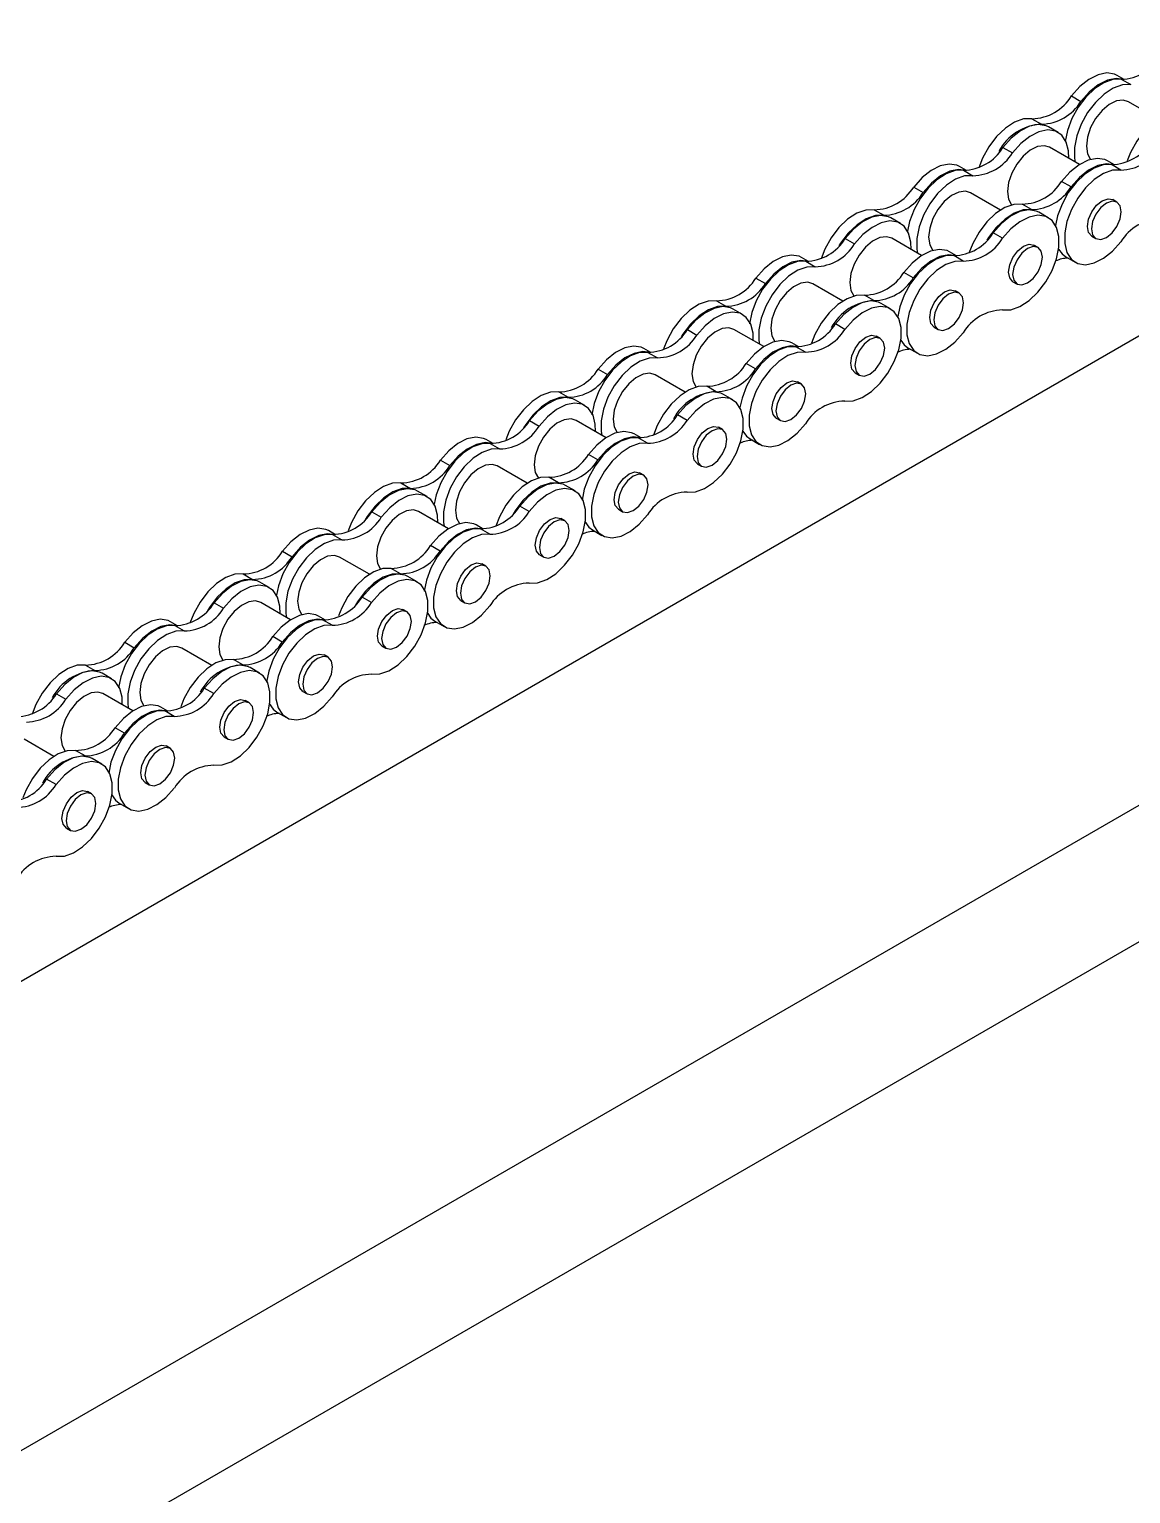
# Model space of a CAD drawing. Header units: metres. Extents: x 0 to 21025, y 0 to 14850.
# Drawn here: x 12271.6 to 12397, y 4752.1 to 4918.9 of the extents above; entities that cross this region are included whole.
import ezdxf

# ---------------------------------------------------------------- set-up
doc = ezdxf.new("R2010")
doc.units = ezdxf.units.M
doc.header["$LTSCALE"] = 25
doc.layers.add('SL4', color=4, linetype='Continuous')

msp = doc.modelspace()

# ---------------------------------------------------------------- linework, layer by layer
at = {"layer": 'SL4'}
for p, q in [((12149.854, 4740.748), (13086.753, 5281.608)), ((12196.152, 4714.021), (13133.051, 5254.881)), ((13139.786, 5243.215), (12202.887, 4702.355)), ((12396.253, 4913.164), (12395.453, 4913.626)), ((12395.921, 4913.192), (12396.996, 4912.572)), ((12390.248, 4911.283), (12391.323, 4910.662)), ((12400.137, 4908.659), (12396.73, 4910.625)), ((12385.758, 4908.69), (12386.833, 4908.07)), ((12388.73, 4907.139), (12387.655, 4907.759)), ((12382.451, 4905.416), (12383.525, 4904.795)), ((12391.157, 4903.474), (12387.75, 4905.441)), ((12378.292, 4902.796), (12377.493, 4903.257)), ((12377.96, 4902.824), (12379.035, 4902.203)), ((12395.137, 4903.44), (12394.337, 4903.901)), ((12395.88, 4902.847), (12394.805, 4903.468)), ((12372.288, 4900.914), (12373.363, 4900.294)), ((12390.207, 4900.938), (12389.133, 4901.558)), ((12382.177, 4898.29), (12378.77, 4900.257)), ((12395.43, 4899.205), (12394.964, 4899.473)), ((12367.798, 4898.322), (12368.873, 4897.702)), ((12385.717, 4898.346), (12384.643, 4898.966)), ((12387.614, 4897.414), (12386.54, 4898.035)), ((12370.77, 4896.77), (12369.695, 4897.391)), ((12364.49, 4895.047), (12365.565, 4894.427)), ((12373.197, 4893.106), (12369.79, 4895.073)), ((12382.41, 4895.071), (12381.335, 4895.692)), ((12386.45, 4894.02), (12385.984, 4894.289)), ((12392.566, 4895.319), (12393.032, 4895.05)), ((12360.332, 4892.427), (12359.532, 4892.889)), ((12377.177, 4893.072), (12376.377, 4893.533)), ((12377.919, 4892.479), (12376.845, 4893.1)), ((12389.6, 4892.965), (12390.675, 4892.344)), ((12360, 4892.455), (12361.075, 4891.835)), ((12372.247, 4890.569), (12371.172, 4891.19)), ((12354.327, 4890.546), (12355.402, 4889.925)), ((12364.216, 4887.922), (12360.809, 4889.889)), ((12383.586, 4890.135), (12384.052, 4889.866)), ((12349.837, 4887.954), (12350.912, 4887.333)), ((12367.757, 4887.977), (12366.682, 4888.598)), ((12369.654, 4887.046), (12368.579, 4887.666)), ((12377.47, 4888.836), (12377.004, 4889.105)), ((12352.809, 4886.402), (12351.734, 4887.022)), ((12346.53, 4884.679), (12347.604, 4884.059)), ((12355.236, 4882.738), (12351.829, 4884.704)), ((12364.449, 4884.703), (12363.374, 4885.323)), ((12374.606, 4884.951), (12375.071, 4884.682)), ((12342.371, 4882.059), (12341.572, 4882.521)), ((12359.216, 4882.703), (12358.416, 4883.165)), ((12359.959, 4882.111), (12358.884, 4882.731)), ((12368.489, 4883.652), (12368.024, 4883.921)), ((12371.64, 4882.597), (12372.715, 4881.976)), ((12342.039, 4882.087), (12343.114, 4881.467)), ((12354.286, 4880.201), (12353.212, 4880.822)), ((12336.367, 4880.177), (12337.442, 4879.557)), ((12346.256, 4877.553), (12342.849, 4879.52)), ((12365.625, 4879.766), (12366.091, 4879.498)), ((12331.877, 4877.585), (12332.952, 4876.965)), ((12349.796, 4877.609), (12348.722, 4878.229)), ((12359.509, 4878.468), (12359.043, 4878.737)), ((12334.849, 4876.033), (12333.774, 4876.654)), ((12351.693, 4876.678), (12350.619, 4877.298)), ((12328.569, 4874.311), (12329.644, 4873.69)), ((12337.276, 4872.369), (12333.869, 4874.336)), ((12346.489, 4874.334), (12345.414, 4874.955)), ((12356.645, 4874.582), (12357.111, 4874.313)), ((12341.256, 4872.335), (12340.456, 4872.796)), ((12350.529, 4873.284), (12350.063, 4873.552)), ((12324.411, 4871.691), (12323.611, 4872.152)), ((12324.079, 4871.719), (12325.154, 4871.098)), ((12341.998, 4871.742), (12340.924, 4872.363)), ((12353.679, 4872.228), (12354.754, 4871.608)), ((12318.406, 4869.809), (12319.481, 4869.189)), ((12328.295, 4867.185), (12324.888, 4869.152)), ((12336.326, 4869.833), (12335.251, 4870.453)), ((12347.665, 4869.398), (12348.131, 4869.129)), ((12331.836, 4867.241), (12330.761, 4867.861)), ((12341.549, 4868.099), (12341.083, 4868.368)), ((12313.916, 4867.217), (12314.991, 4866.596)), ((12316.888, 4865.665), (12315.813, 4866.286)), ((12333.733, 4866.309), (12332.658, 4866.93)), ((12328.528, 4863.966), (12327.453, 4864.586)), ((12338.685, 4864.214), (12339.15, 4863.945)), ((12310.609, 4863.942), (12311.683, 4863.322)), ((12319.315, 4862.001), (12315.908, 4863.968)), ((12332.568, 4862.915), (12332.103, 4863.184)), ((12306.45, 4861.322), (12305.651, 4861.784)), ((12306.118, 4861.35), (12307.193, 4860.73)), ((12323.295, 4861.966), (12322.495, 4862.428)), ((12324.038, 4861.374), (12322.963, 4861.994)), ((12335.719, 4861.86), (12336.794, 4861.239)), ((12300.446, 4859.441), (12301.521, 4858.82)), ((12318.365, 4859.464), (12317.291, 4860.085)), ((12310.335, 4856.817), (12306.928, 4858.783)), ((12313.875, 4856.872), (12312.801, 4857.493)), ((12323.588, 4857.731), (12323.122, 4858)), ((12329.704, 4859.03), (12330.17, 4858.761)), ((12295.956, 4856.849), (12297.031, 4856.228)), ((12298.928, 4855.297), (12297.853, 4855.917)), ((12315.772, 4855.941), (12314.698, 4856.561)), ((12310.568, 4853.598), (12309.493, 4854.218)), ((12292.648, 4853.574), (12293.723, 4852.954)), ((12301.355, 4851.632), (12297.948, 4853.599)), ((12314.608, 4852.547), (12314.142, 4852.816)), ((12320.724, 4853.845), (12321.19, 4853.577)), ((12288.49, 4850.954), (12287.69, 4851.415)), ((12288.158, 4850.982), (12289.233, 4850.361)), ((12305.335, 4851.598), (12304.535, 4852.06)), ((12306.077, 4851.006), (12305.003, 4851.626)), ((12317.758, 4851.491), (12318.833, 4850.871)), ((12300.405, 4849.096), (12299.33, 4849.716)), ((12282.485, 4849.072), (12283.56, 4848.452)), ((12292.374, 4846.448), (12288.967, 4848.415)), ((12305.628, 4847.363), (12305.162, 4847.632)), ((12311.744, 4848.661), (12312.21, 4848.392)), ((12277.995, 4846.48), (12279.07, 4845.86)), ((12295.915, 4846.504), (12294.84, 4847.124)), ((12297.812, 4845.572), (12296.737, 4846.193)), ((12280.967, 4844.928), (12279.892, 4845.549)), ((12274.688, 4843.206), (12275.762, 4842.585)), ((12283.394, 4841.264), (12279.987, 4843.231)), ((12292.607, 4843.229), (12291.532, 4843.85)), ((12296.647, 4842.179), (12296.182, 4842.447)), ((12302.764, 4843.477), (12303.229, 4843.208)), ((12287.374, 4841.23), (12286.574, 4841.691)), ((12288.117, 4840.637), (12287.042, 4841.258)), ((12299.798, 4841.123), (12300.873, 4840.503)), ((12282.444, 4838.728), (12281.37, 4839.348)), ((12274.414, 4836.08), (12271.007, 4838.047)), ((12293.783, 4838.293), (12294.249, 4838.024)), ((12277.954, 4836.136), (12276.88, 4836.756)), ((12279.851, 4835.204), (12278.777, 4835.825)), ((12287.667, 4836.994), (12287.201, 4837.263)), ((12274.647, 4832.861), (12273.572, 4833.481)), ((12284.803, 4833.109), (12285.269, 4832.84)), ((12278.687, 4831.81), (12278.221, 4832.079)), ((12281.837, 4830.755), (12282.912, 4830.134)), ((12275.823, 4827.925), (12276.289, 4827.656))]:
    msp.add_line(p, q, dxfattribs=at)
at = {"layer": 'SL4', "flags": 128}
for points in [[(12395.921, 4913.192), (12394.971, 4913.161), (12393.941, 4912.793), (12392.893, 4912.113), (12391.895, 4911.162), (12391.008, 4910.002), (12390.29, 4908.703), (12389.784, 4907.349), (12389.53, 4906.088)], [(12395.453, 4913.626), (12395.161, 4913.764), (12394.275, 4913.901), (12393.276, 4913.699), (12392.229, 4913.17), (12391.198, 4912.347), (12390.248, 4911.283)], [(12396.996, 4912.572), (12396.046, 4912.54), (12395.015, 4912.173), (12393.968, 4911.492), (12392.969, 4910.542), (12392.083, 4909.381), (12391.364, 4908.083), (12390.859, 4906.729), (12390.598, 4905.404), (12390.598, 4904.192), (12390.672, 4903.755)], [(12396.171, 4913.167), (12395.35, 4913.281), (12394.351, 4913.079), (12393.304, 4912.55), (12392.273, 4911.727), (12391.323, 4910.662)], [(12396.73, 4910.625), (12396.151, 4910.804), (12395.374, 4910.708), (12394.541, 4910.299), (12393.728, 4909.615), (12393.005, 4908.716), (12392.437, 4907.682), (12392.075, 4906.604), (12391.95, 4905.579)], [(12402.603, 4909.335), (12401.654, 4909.303), (12400.623, 4908.936), (12399.575, 4908.255), (12398.577, 4907.305), (12397.69, 4906.144), (12396.972, 4904.846), (12396.585, 4903.876)], [(12385.758, 4908.69), (12384.809, 4908.659), (12383.778, 4908.292), (12382.73, 4907.611), (12381.732, 4906.661), (12380.846, 4905.5), (12380.127, 4904.202), (12379.701, 4903.11)], [(12387.655, 4907.759), (12387.363, 4907.897), (12386.477, 4908.035), (12385.478, 4907.833), (12384.431, 4907.303), (12383.4, 4906.481), (12382.451, 4905.416)], [(12389.951, 4904.171), (12389.923, 4905.015), (12389.662, 4906.038), (12389.157, 4906.808), (12388.438, 4907.277), (12387.552, 4907.414), (12386.553, 4907.212), (12385.506, 4906.683), (12384.475, 4905.86), (12383.525, 4904.795)], [(12387.75, 4905.441), (12387.17, 4905.62), (12386.393, 4905.524), (12385.561, 4905.115), (12384.747, 4904.431), (12384.025, 4903.532), (12383.457, 4902.497), (12383.095, 4901.42), (12382.97, 4900.395)], [(12394.337, 4903.901), (12394.045, 4904.04), (12393.159, 4904.177), (12392.161, 4903.975), (12391.113, 4903.446), (12390.082, 4902.623), (12389.133, 4901.558)], [(12391.95, 4905.579), (12392.075, 4904.698), (12392.42, 4904.058)], [(12377.96, 4902.824), (12377.011, 4902.792), (12375.98, 4902.425), (12374.932, 4901.745), (12373.934, 4900.794), (12373.048, 4899.633), (12372.329, 4898.335), (12371.823, 4896.981), (12371.592, 4895.899)], [(12377.493, 4903.257), (12377.201, 4903.396), (12376.314, 4903.533), (12375.316, 4903.331), (12374.268, 4902.802), (12373.237, 4901.979), (12372.288, 4900.914)], [(12378.21, 4902.799), (12377.389, 4902.913), (12376.391, 4902.71), (12375.343, 4902.181), (12374.312, 4901.358), (12373.363, 4900.294)], [(12394.805, 4903.468), (12393.856, 4903.436), (12392.825, 4903.069), (12391.777, 4902.389), (12390.779, 4901.438), (12389.892, 4900.277), (12389.174, 4898.979), (12388.668, 4897.625), (12388.436, 4896.543)], [(12395.88, 4902.847), (12394.93, 4902.816), (12393.9, 4902.449), (12392.852, 4901.768), (12391.854, 4900.818), (12390.967, 4899.657), (12390.249, 4898.359), (12389.743, 4897.005), (12389.482, 4895.68), (12389.482, 4894.468), (12389.743, 4893.445), (12390.249, 4892.675), (12390.967, 4892.206), (12391.854, 4892.069), (12392.852, 4892.271), (12393.9, 4892.8), (12394.93, 4893.623), (12395.88, 4894.688)], [(12395.055, 4903.443), (12394.234, 4903.557), (12393.235, 4903.355), (12392.188, 4902.825), (12391.157, 4902.003), (12390.207, 4900.938)], [(12379.035, 4902.203), (12378.086, 4902.172), (12377.055, 4901.804), (12376.007, 4901.124), (12375.009, 4900.174), (12374.123, 4899.013), (12373.404, 4897.715), (12372.898, 4896.361), (12372.637, 4895.036), (12372.637, 4893.824), (12372.711, 4893.386)], [(12378.77, 4900.257), (12378.19, 4900.436), (12377.413, 4900.339), (12376.581, 4899.931), (12375.767, 4899.247), (12375.044, 4898.348), (12374.477, 4897.313), (12374.114, 4896.236), (12373.99, 4895.211)], [(12382.97, 4900.395), (12383.095, 4899.514), (12383.44, 4898.873)], [(12392.069, 4896.417), (12392.198, 4897.241), (12392.566, 4898.089), (12393.116, 4898.831), (12393.765, 4899.355), (12394.414, 4899.58), (12394.964, 4899.473)], [(12392.535, 4896.148), (12392.664, 4895.473), (12393.032, 4895.05), (12393.582, 4894.943), (12394.231, 4895.169), (12394.88, 4895.693), (12395.43, 4896.435), (12395.798, 4897.282), (12395.927, 4898.106), (12395.798, 4898.781), (12395.43, 4899.205), (12394.88, 4899.311), (12394.231, 4899.086), (12393.582, 4898.562), (12393.032, 4897.82), (12392.664, 4896.972), (12392.535, 4896.148)], [(12367.798, 4898.322), (12366.848, 4898.291), (12365.817, 4897.923), (12364.77, 4897.243), (12363.772, 4896.292), (12362.885, 4895.132), (12362.167, 4893.833), (12361.74, 4892.741)], [(12368.873, 4897.702), (12367.923, 4897.67), (12366.892, 4897.303), (12365.845, 4896.622), (12364.846, 4895.672), (12363.96, 4894.511), (12363.773, 4894.213)], [(12369.695, 4897.391), (12369.403, 4897.529), (12368.516, 4897.666), (12367.518, 4897.464), (12366.47, 4896.935), (12365.439, 4896.112), (12364.49, 4895.047)], [(12384.643, 4898.966), (12383.693, 4898.935), (12382.662, 4898.567), (12381.615, 4897.887), (12380.616, 4896.937), (12379.73, 4895.776), (12379.011, 4894.477), (12378.585, 4893.385)], [(12385.717, 4898.346), (12384.768, 4898.314), (12383.737, 4897.947), (12382.689, 4897.267), (12381.691, 4896.316), (12380.805, 4895.155), (12380.617, 4894.857)], [(12386.54, 4898.035), (12386.247, 4898.173), (12385.361, 4898.311), (12384.363, 4898.108), (12383.315, 4897.579), (12382.284, 4896.756), (12381.335, 4895.692)], [(12382.41, 4886.911), (12383.359, 4886.943), (12384.39, 4887.31), (12385.437, 4887.991), (12386.436, 4888.941), (12387.322, 4890.102), (12388.041, 4891.4), (12388.547, 4892.754), (12388.808, 4894.079), (12388.808, 4895.291), (12388.547, 4896.314), (12388.041, 4897.084), (12387.322, 4897.553), (12386.436, 4897.69), (12385.437, 4897.488), (12384.39, 4896.959), (12383.359, 4896.136), (12382.41, 4895.071)], [(12371.99, 4893.802), (12371.963, 4894.647), (12371.702, 4895.67), (12371.196, 4896.44), (12370.477, 4896.908), (12369.591, 4897.046), (12368.593, 4896.844), (12367.545, 4896.315), (12366.514, 4895.492), (12365.565, 4894.427)], [(12392.566, 4895.319), (12392.566, 4895.319), (12392.198, 4895.742), (12392.069, 4896.417)], [(12369.79, 4895.073), (12369.21, 4895.252), (12368.433, 4895.155), (12367.601, 4894.747), (12366.787, 4894.063), (12366.064, 4893.163), (12365.496, 4892.129), (12365.134, 4891.052), (12365.01, 4890.027)], [(12373.99, 4895.211), (12374.114, 4894.33), (12374.46, 4893.689)], [(12383.089, 4891.233), (12383.218, 4892.057), (12383.586, 4892.905), (12384.136, 4893.647), (12384.785, 4894.17), (12385.434, 4894.396), (12385.984, 4894.289)], [(12359.532, 4892.889), (12359.24, 4893.027), (12358.354, 4893.165), (12357.355, 4892.963), (12356.308, 4892.433), (12355.277, 4891.611), (12354.327, 4890.546)], [(12360.25, 4892.43), (12359.429, 4892.544), (12358.43, 4892.342), (12357.383, 4891.813), (12356.352, 4890.99), (12355.402, 4889.925)], [(12376.845, 4893.1), (12375.895, 4893.068), (12374.864, 4892.701), (12373.817, 4892.02), (12372.818, 4891.07), (12371.932, 4889.909), (12371.213, 4888.611), (12370.708, 4887.257), (12370.476, 4886.175)], [(12376.377, 4893.533), (12376.085, 4893.671), (12375.198, 4893.809), (12374.2, 4893.607), (12373.153, 4893.078), (12372.122, 4892.255), (12371.172, 4891.19)], [(12377.919, 4892.479), (12376.97, 4892.448), (12375.939, 4892.08), (12374.891, 4891.4), (12373.893, 4890.449), (12373.007, 4889.289), (12372.288, 4887.99), (12371.782, 4886.636), (12371.521, 4885.312), (12371.521, 4884.1), (12371.782, 4883.076), (12372.288, 4882.306), (12373.007, 4881.838), (12373.893, 4881.7), (12374.891, 4881.903), (12375.939, 4882.432), (12376.97, 4883.254), (12377.919, 4884.319)], [(12377.094, 4893.074), (12376.273, 4893.188), (12375.275, 4892.986), (12374.227, 4892.457), (12373.196, 4891.634), (12372.247, 4890.569)], [(12383.555, 4890.964), (12383.684, 4890.289), (12384.051, 4889.866), (12384.602, 4889.759), (12385.251, 4889.985), (12385.9, 4890.508), (12386.45, 4891.251), (12386.818, 4892.098), (12386.947, 4892.922), (12386.818, 4893.597), (12386.45, 4894.02), (12385.9, 4894.127), (12385.251, 4893.902), (12384.602, 4893.378), (12384.051, 4892.636), (12383.684, 4891.788), (12383.555, 4890.964)], [(12388.778, 4893.836), (12389.174, 4893.295), (12389.6, 4892.965)], [(12360, 4892.455), (12359.05, 4892.424), (12358.02, 4892.056), (12356.972, 4891.376), (12355.974, 4890.426), (12355.087, 4889.265), (12354.369, 4887.967), (12353.863, 4886.613), (12353.609, 4885.351)], [(12361.075, 4891.835), (12360.125, 4891.803), (12359.094, 4891.436), (12358.047, 4890.756), (12357.048, 4889.805), (12356.162, 4888.644), (12355.443, 4887.346), (12354.938, 4885.992), (12354.677, 4884.667), (12354.677, 4883.455), (12354.751, 4883.018)], [(12383.586, 4890.135), (12383.586, 4890.135), (12383.218, 4890.558), (12383.089, 4891.233)], [(12360.809, 4889.889), (12360.23, 4890.068), (12359.453, 4889.971), (12358.62, 4889.563), (12357.807, 4888.878), (12357.084, 4887.979), (12356.516, 4886.945), (12356.154, 4885.867), (12356.029, 4884.842)], [(12365.01, 4890.027), (12365.134, 4889.145), (12365.479, 4888.505)], [(12374.109, 4886.049), (12374.238, 4886.873), (12374.606, 4887.72), (12375.156, 4888.463), (12375.805, 4888.986), (12376.454, 4889.212), (12377.004, 4889.105)], [(12349.837, 4887.954), (12348.888, 4887.922), (12347.857, 4887.555), (12346.809, 4886.874), (12345.811, 4885.924), (12344.925, 4884.763), (12344.206, 4883.465), (12343.82, 4882.495)], [(12366.682, 4888.598), (12365.733, 4888.566), (12364.702, 4888.199), (12363.654, 4887.519), (12362.656, 4886.568), (12361.769, 4885.407), (12361.051, 4884.109), (12360.664, 4883.139)], [(12368.579, 4887.666), (12368.287, 4887.805), (12367.4, 4887.942), (12366.402, 4887.74), (12365.355, 4887.211), (12364.324, 4886.388), (12363.374, 4885.323)], [(12374.574, 4885.78), (12374.704, 4885.105), (12375.071, 4884.682), (12375.621, 4884.575), (12376.27, 4884.801), (12376.919, 4885.324), (12377.47, 4886.066), (12377.837, 4886.914), (12377.966, 4887.738), (12377.837, 4888.413), (12377.47, 4888.836), (12376.919, 4888.943), (12376.27, 4888.717), (12375.621, 4888.194), (12375.071, 4887.452), (12374.704, 4886.604), (12374.574, 4885.78)], [(12350.912, 4887.333), (12349.963, 4887.302), (12348.932, 4886.934), (12347.884, 4886.254), (12346.886, 4885.304), (12346, 4884.143), (12345.812, 4883.844)], [(12351.734, 4887.022), (12351.442, 4887.161), (12350.556, 4887.298), (12349.557, 4887.096), (12348.51, 4886.567), (12347.479, 4885.744), (12346.53, 4884.679)], [(12354.03, 4883.434), (12354.002, 4884.278), (12353.741, 4885.302), (12353.236, 4886.072), (12352.517, 4886.54), (12351.631, 4886.678), (12350.632, 4886.475), (12349.585, 4885.946), (12348.554, 4885.123), (12347.604, 4884.059)], [(12364.449, 4876.543), (12365.398, 4876.574), (12366.429, 4876.942), (12367.477, 4877.622), (12368.475, 4878.573), (12369.362, 4879.734), (12370.08, 4881.032), (12370.586, 4882.386), (12370.847, 4883.71), (12370.847, 4884.922), (12370.586, 4885.946), (12370.08, 4886.716), (12369.362, 4887.184), (12368.475, 4887.322), (12367.477, 4887.119), (12366.429, 4886.59), (12365.398, 4885.768), (12364.449, 4884.703)], [(12374.606, 4884.951), (12374.606, 4884.951), (12374.238, 4885.374), (12374.109, 4886.049)], [(12351.829, 4884.704), (12351.249, 4884.883), (12350.472, 4884.787), (12349.64, 4884.378), (12348.826, 4883.694), (12348.104, 4882.795), (12347.536, 4881.761), (12347.174, 4880.683), (12347.049, 4879.658)], [(12356.029, 4884.842), (12356.154, 4883.961), (12356.499, 4883.321)], [(12341.572, 4882.521), (12341.28, 4882.659), (12340.393, 4882.796), (12339.395, 4882.594), (12338.347, 4882.065), (12337.316, 4881.242), (12336.367, 4880.177)], [(12358.884, 4882.731), (12357.935, 4882.7), (12356.904, 4882.332), (12355.856, 4881.652), (12354.858, 4880.701), (12353.971, 4879.541), (12353.253, 4878.242), (12352.747, 4876.888), (12352.515, 4875.806)], [(12358.416, 4883.165), (12358.124, 4883.303), (12357.238, 4883.44), (12356.24, 4883.238), (12355.192, 4882.709), (12354.161, 4881.886), (12353.212, 4880.822)], [(12359.133, 4882.706), (12358.313, 4882.82), (12357.314, 4882.618), (12356.267, 4882.089), (12355.236, 4881.266), (12354.286, 4880.201)], [(12365.129, 4880.865), (12365.258, 4881.689), (12365.625, 4882.536), (12366.176, 4883.278), (12366.825, 4883.802), (12367.474, 4884.028), (12368.024, 4883.921)], [(12365.594, 4880.596), (12365.723, 4879.921), (12366.091, 4879.498), (12366.641, 4879.391), (12367.29, 4879.616), (12367.939, 4880.14), (12368.489, 4880.882), (12368.857, 4881.73), (12368.986, 4882.554), (12368.857, 4883.229), (12368.489, 4883.652), (12367.939, 4883.759), (12367.29, 4883.533), (12366.641, 4883.01), (12366.091, 4882.267), (12365.723, 4881.42), (12365.594, 4880.596)], [(12370.818, 4883.468), (12371.213, 4882.927), (12371.64, 4882.597)], [(12342.039, 4882.087), (12341.09, 4882.056), (12340.059, 4881.688), (12339.011, 4881.008), (12338.013, 4880.057), (12337.127, 4878.896), (12336.408, 4877.598), (12335.902, 4876.244), (12335.648, 4874.982)], [(12343.114, 4881.467), (12342.165, 4881.435), (12341.134, 4881.068), (12340.086, 4880.387), (12339.088, 4879.437), (12338.202, 4878.276), (12337.483, 4876.978), (12336.977, 4875.624), (12336.716, 4874.299), (12336.716, 4873.087), (12336.79, 4872.649)], [(12342.289, 4882.062), (12341.468, 4882.176), (12340.47, 4881.974), (12339.422, 4881.445), (12338.391, 4880.622), (12337.442, 4879.557)], [(12359.959, 4882.111), (12359.009, 4882.079), (12357.979, 4881.712), (12356.931, 4881.031), (12355.933, 4880.081), (12355.046, 4878.92), (12354.328, 4877.622), (12353.822, 4876.268), (12353.561, 4874.943), (12353.561, 4873.731), (12353.822, 4872.708), (12354.328, 4871.938), (12355.046, 4871.469), (12355.933, 4871.332), (12356.931, 4871.534), (12357.979, 4872.063), (12359.009, 4872.886), (12359.959, 4873.951)], [(12365.625, 4879.766), (12365.625, 4879.766), (12365.258, 4880.19), (12365.129, 4880.865)], [(12342.849, 4879.52), (12342.269, 4879.699), (12341.492, 4879.603), (12340.66, 4879.194), (12339.846, 4878.51), (12339.123, 4877.611), (12338.556, 4876.576), (12338.193, 4875.499), (12338.069, 4874.474)], [(12347.049, 4879.658), (12347.174, 4878.777), (12347.519, 4878.137)], [(12331.877, 4877.585), (12330.927, 4877.554), (12329.896, 4877.186), (12328.849, 4876.506), (12327.851, 4875.556), (12326.964, 4874.395), (12326.246, 4873.097), (12325.859, 4872.127)], [(12348.722, 4878.229), (12347.772, 4878.198), (12346.741, 4877.831), (12345.694, 4877.15), (12344.695, 4876.2), (12343.809, 4875.039), (12343.09, 4873.741), (12342.664, 4872.649)], [(12350.619, 4877.298), (12350.326, 4877.436), (12349.44, 4877.574), (12348.442, 4877.372), (12347.394, 4876.842), (12346.363, 4876.02), (12345.414, 4874.955)], [(12356.148, 4875.68), (12356.277, 4876.504), (12356.645, 4877.352), (12357.195, 4878.094), (12357.844, 4878.618), (12358.493, 4878.843), (12359.043, 4878.737)], [(12356.614, 4875.412), (12356.743, 4874.737), (12357.111, 4874.313), (12357.661, 4874.207), (12358.31, 4874.432), (12358.959, 4874.956), (12359.509, 4875.698), (12359.877, 4876.546), (12360.006, 4877.37), (12359.877, 4878.045), (12359.509, 4878.468), (12358.959, 4878.575), (12358.31, 4878.349), (12357.661, 4877.825), (12357.111, 4877.083), (12356.743, 4876.236), (12356.614, 4875.412)], [(12332.952, 4876.965), (12332.002, 4876.933), (12330.971, 4876.566), (12329.924, 4875.886), (12328.925, 4874.935), (12328.039, 4873.774), (12327.852, 4873.476)], [(12333.774, 4876.654), (12333.482, 4876.792), (12332.595, 4876.93), (12331.597, 4876.727), (12330.549, 4876.198), (12329.518, 4875.375), (12328.569, 4874.311)], [(12336.069, 4873.066), (12336.042, 4873.91), (12335.781, 4874.933), (12335.275, 4875.703), (12334.556, 4876.172), (12333.67, 4876.309), (12332.672, 4876.107), (12331.624, 4875.578), (12330.593, 4874.755), (12329.644, 4873.69)], [(12346.489, 4866.175), (12347.438, 4866.206), (12348.469, 4866.573), (12349.516, 4867.254), (12350.515, 4868.204), (12351.401, 4869.365), (12352.12, 4870.663), (12352.626, 4872.017), (12352.887, 4873.342), (12352.887, 4874.554), (12352.626, 4875.577), (12352.12, 4876.347), (12351.401, 4876.816), (12350.515, 4876.953), (12349.516, 4876.751), (12348.469, 4876.222), (12347.438, 4875.399), (12346.489, 4874.334)], [(12333.869, 4874.336), (12333.289, 4874.515), (12332.512, 4874.419), (12331.68, 4874.01), (12330.866, 4873.326), (12330.143, 4872.427), (12329.575, 4871.392), (12329.213, 4870.315), (12329.089, 4869.29)], [(12338.069, 4874.474), (12338.193, 4873.593), (12338.539, 4872.953)], [(12356.645, 4874.582), (12356.645, 4874.582), (12356.277, 4875.005), (12356.148, 4875.68)], [(12340.456, 4872.796), (12340.164, 4872.935), (12339.277, 4873.072), (12338.279, 4872.87), (12337.232, 4872.341), (12336.201, 4871.518), (12335.251, 4870.453)], [(12347.168, 4870.496), (12347.297, 4871.32), (12347.665, 4872.168), (12348.215, 4872.91), (12348.864, 4873.434), (12349.513, 4873.659), (12350.063, 4873.552)], [(12347.634, 4870.227), (12347.763, 4869.552), (12348.13, 4869.129), (12348.681, 4869.022), (12349.33, 4869.248), (12349.979, 4869.772), (12350.529, 4870.514), (12350.897, 4871.362), (12351.026, 4872.186), (12350.897, 4872.86), (12350.529, 4873.284), (12349.979, 4873.39), (12349.33, 4873.165), (12348.681, 4872.641), (12348.13, 4871.899), (12347.763, 4871.051), (12347.634, 4870.227)], [(12352.857, 4873.099), (12353.253, 4872.558), (12353.679, 4872.228)], [(12324.079, 4871.719), (12323.129, 4871.687), (12322.099, 4871.32), (12321.051, 4870.639), (12320.053, 4869.689), (12319.166, 4868.528), (12318.448, 4867.23), (12317.942, 4865.876), (12317.71, 4864.794)], [(12323.611, 4872.152), (12323.319, 4872.29), (12322.433, 4872.428), (12321.434, 4872.226), (12320.387, 4871.697), (12319.356, 4870.874), (12318.406, 4869.809)], [(12325.154, 4871.098), (12324.204, 4871.067), (12323.173, 4870.699), (12322.126, 4870.019), (12321.127, 4869.068), (12320.241, 4867.908), (12319.522, 4866.609), (12319.017, 4865.255), (12318.756, 4863.931), (12318.756, 4862.719), (12318.83, 4862.281)], [(12324.33, 4871.693), (12323.508, 4871.807), (12322.509, 4871.605), (12321.462, 4871.076), (12320.431, 4870.253), (12319.481, 4869.189)], [(12340.924, 4872.363), (12339.974, 4872.331), (12338.943, 4871.964), (12337.896, 4871.284), (12336.897, 4870.333), (12336.011, 4869.172), (12335.292, 4867.874), (12334.787, 4866.52), (12334.532, 4865.258)], [(12341.998, 4871.742), (12341.049, 4871.711), (12340.018, 4871.343), (12338.97, 4870.663), (12337.972, 4869.713), (12337.086, 4868.552), (12336.367, 4867.254), (12335.861, 4865.9), (12335.6, 4864.575), (12335.6, 4863.363), (12335.861, 4862.34), (12336.367, 4861.57), (12337.086, 4861.101), (12337.972, 4860.964), (12338.97, 4861.166), (12340.018, 4861.695), (12341.049, 4862.518), (12341.998, 4863.582)], [(12341.174, 4872.337), (12340.352, 4872.452), (12339.354, 4872.249), (12338.306, 4871.72), (12337.275, 4870.898), (12336.326, 4869.833)], [(12324.888, 4869.152), (12324.309, 4869.331), (12323.532, 4869.234), (12322.699, 4868.826), (12321.886, 4868.142), (12321.163, 4867.242), (12320.595, 4866.208), (12320.233, 4865.131), (12320.108, 4864.106)], [(12329.089, 4869.29), (12329.213, 4868.409), (12329.558, 4867.769)], [(12347.665, 4869.398), (12347.665, 4869.398), (12347.297, 4869.821), (12347.168, 4870.496)], [(12330.761, 4867.861), (12329.812, 4867.83), (12328.781, 4867.462), (12327.733, 4866.782), (12326.735, 4865.831), (12325.848, 4864.671), (12325.13, 4863.372), (12324.703, 4862.28)], [(12338.188, 4865.312), (12338.317, 4866.136), (12338.685, 4866.984), (12339.235, 4867.726), (12339.884, 4868.25), (12340.533, 4868.475), (12341.083, 4868.368)], [(12338.653, 4865.043), (12338.783, 4864.368), (12339.15, 4863.945), (12339.7, 4863.838), (12340.349, 4864.064), (12340.998, 4864.588), (12341.549, 4865.33), (12341.916, 4866.177), (12342.045, 4867.001), (12341.916, 4867.676), (12341.549, 4868.099), (12340.998, 4868.206), (12340.349, 4867.981), (12339.7, 4867.457), (12339.15, 4866.715), (12338.783, 4865.867), (12338.653, 4865.043)], [(12313.916, 4867.217), (12312.967, 4867.186), (12311.936, 4866.818), (12310.888, 4866.138), (12309.89, 4865.187), (12309.004, 4864.026), (12308.285, 4862.728), (12307.899, 4861.758)], [(12314.991, 4866.596), (12314.042, 4866.565), (12313.011, 4866.198), (12311.963, 4865.517), (12310.965, 4864.567), (12310.079, 4863.406), (12309.891, 4863.108)], [(12315.813, 4866.286), (12315.521, 4866.424), (12314.635, 4866.561), (12313.636, 4866.359), (12312.589, 4865.83), (12311.558, 4865.007), (12310.609, 4863.942)], [(12318.109, 4862.697), (12318.081, 4863.542), (12317.82, 4864.565), (12317.315, 4865.335), (12316.596, 4865.803), (12315.71, 4865.941), (12314.711, 4865.739), (12313.664, 4865.209), (12312.633, 4864.387), (12311.683, 4863.322)], [(12331.836, 4867.241), (12330.886, 4867.209), (12329.855, 4866.842), (12328.808, 4866.161), (12327.81, 4865.211), (12326.923, 4864.05), (12326.736, 4863.752)], [(12332.658, 4866.93), (12332.366, 4867.068), (12331.479, 4867.205), (12330.481, 4867.003), (12329.434, 4866.474), (12328.403, 4865.651), (12327.453, 4864.586)], [(12328.528, 4855.806), (12329.477, 4855.838), (12330.508, 4856.205), (12331.556, 4856.885), (12332.554, 4857.836), (12333.441, 4858.997), (12334.159, 4860.295), (12334.665, 4861.649), (12334.926, 4862.974), (12334.926, 4864.186), (12334.665, 4865.209), (12334.159, 4865.979), (12333.441, 4866.447), (12332.554, 4866.585), (12331.556, 4866.383), (12330.508, 4865.854), (12329.477, 4865.031), (12328.528, 4863.966)], [(12315.908, 4863.968), (12315.328, 4864.147), (12314.551, 4864.05), (12313.719, 4863.642), (12312.905, 4862.957), (12312.183, 4862.058), (12311.615, 4861.024), (12311.253, 4859.946), (12311.128, 4858.922)], [(12338.685, 4864.214), (12338.685, 4864.214), (12338.317, 4864.637), (12338.188, 4865.312)], [(12322.495, 4862.428), (12322.203, 4862.566), (12321.317, 4862.704), (12320.319, 4862.502), (12319.271, 4861.972), (12318.24, 4861.15), (12317.291, 4860.085)], [(12320.108, 4864.106), (12320.233, 4863.224), (12320.578, 4862.585)], [(12329.208, 4860.128), (12329.337, 4860.952), (12329.704, 4861.799), (12330.255, 4862.542), (12330.904, 4863.065), (12331.553, 4863.291), (12332.103, 4863.184)], [(12329.673, 4859.859), (12329.802, 4859.184), (12330.17, 4858.761), (12330.72, 4858.654), (12331.369, 4858.88), (12332.018, 4859.403), (12332.568, 4860.146), (12332.936, 4860.993), (12333.065, 4861.817), (12332.936, 4862.492), (12332.568, 4862.915), (12332.018, 4863.022), (12331.369, 4862.797), (12330.72, 4862.273), (12330.17, 4861.531), (12329.802, 4860.683), (12329.673, 4859.859)], [(12334.846, 4862.83), (12335.292, 4862.19), (12335.719, 4861.86)], [(12306.118, 4861.35), (12305.169, 4861.319), (12304.138, 4860.951), (12303.09, 4860.271), (12302.092, 4859.321), (12301.206, 4858.16), (12300.487, 4856.861), (12299.981, 4855.507), (12299.75, 4854.425)], [(12305.651, 4861.784), (12305.359, 4861.922), (12304.472, 4862.06), (12303.474, 4861.857), (12302.426, 4861.328), (12301.395, 4860.505), (12300.446, 4859.441)], [(12306.368, 4861.325), (12305.547, 4861.439), (12304.549, 4861.237), (12303.501, 4860.708), (12302.47, 4859.885), (12301.521, 4858.82)], [(12322.963, 4861.994), (12322.014, 4861.963), (12320.983, 4861.596), (12319.935, 4860.915), (12318.937, 4859.965), (12318.05, 4858.804), (12317.332, 4857.506), (12316.826, 4856.152), (12316.572, 4854.89)], [(12324.038, 4861.374), (12323.088, 4861.342), (12322.058, 4860.975), (12321.01, 4860.295), (12320.012, 4859.344), (12319.125, 4858.183), (12318.407, 4856.885), (12317.901, 4855.531), (12317.64, 4854.206), (12317.64, 4852.994), (12317.901, 4851.971), (12318.407, 4851.201), (12319.125, 4850.733), (12320.012, 4850.595), (12321.01, 4850.797), (12322.058, 4851.327), (12323.088, 4852.149), (12324.038, 4853.214)], [(12323.213, 4861.969), (12322.392, 4862.083), (12321.393, 4861.881), (12320.346, 4861.352), (12319.315, 4860.529), (12318.365, 4859.464)], [(12307.193, 4860.73), (12306.244, 4860.698), (12305.213, 4860.331), (12304.165, 4859.651), (12303.167, 4858.7), (12302.281, 4857.539), (12301.562, 4856.241), (12301.056, 4854.887), (12300.795, 4853.562), (12300.795, 4852.35), (12300.869, 4851.913)], [(12329.704, 4859.03), (12329.704, 4859.03), (12329.337, 4859.453), (12329.208, 4860.128)], [(12306.928, 4858.783), (12306.348, 4858.962), (12305.571, 4858.866), (12304.739, 4858.457), (12303.925, 4857.773), (12303.202, 4856.874), (12302.635, 4855.84), (12302.272, 4854.762), (12302.148, 4853.737)], [(12312.801, 4857.493), (12311.851, 4857.461), (12310.82, 4857.094), (12309.773, 4856.413), (12308.774, 4855.463), (12307.888, 4854.302), (12307.169, 4853.004), (12306.802, 4852.09)], [(12311.128, 4858.922), (12311.253, 4858.04), (12311.598, 4857.4)], [(12320.227, 4854.944), (12320.356, 4855.768), (12320.724, 4856.615), (12321.274, 4857.357), (12321.923, 4857.881), (12322.572, 4858.107), (12323.122, 4858)], [(12320.693, 4854.675), (12320.822, 4854), (12321.19, 4853.577), (12321.74, 4853.47), (12322.389, 4853.695), (12323.038, 4854.219), (12323.588, 4854.961), (12323.956, 4855.809), (12324.085, 4856.633), (12323.956, 4857.308), (12323.588, 4857.731), (12323.038, 4857.838), (12322.389, 4857.612), (12321.74, 4857.089), (12321.19, 4856.346), (12320.822, 4855.499), (12320.693, 4854.675)], [(12295.956, 4856.849), (12295.006, 4856.817), (12293.975, 4856.45), (12292.928, 4855.769), (12291.93, 4854.819), (12291.043, 4853.658), (12290.325, 4852.36), (12289.898, 4851.268)], [(12297.031, 4856.228), (12296.081, 4856.197), (12295.05, 4855.829), (12294.003, 4855.149), (12293.004, 4854.198), (12292.118, 4853.038), (12291.931, 4852.739)], [(12297.853, 4855.917), (12297.561, 4856.055), (12296.674, 4856.193), (12295.676, 4855.991), (12294.628, 4855.462), (12293.597, 4854.639), (12292.648, 4853.574)], [(12313.875, 4856.872), (12312.926, 4856.841), (12311.895, 4856.473), (12310.847, 4855.793), (12309.849, 4854.843), (12308.963, 4853.682), (12308.775, 4853.383)], [(12314.698, 4856.561), (12314.405, 4856.7), (12313.519, 4856.837), (12312.521, 4856.635), (12311.473, 4856.106), (12310.442, 4855.283), (12309.493, 4854.218)], [(12310.568, 4845.438), (12311.517, 4845.469), (12312.548, 4845.837), (12313.595, 4846.517), (12314.594, 4847.468), (12315.48, 4848.628), (12316.199, 4849.927), (12316.705, 4851.281), (12316.966, 4852.605), (12316.966, 4853.817), (12316.705, 4854.841), (12316.199, 4855.611), (12315.48, 4856.079), (12314.594, 4856.217), (12313.595, 4856.014), (12312.548, 4855.485), (12311.517, 4854.662), (12310.568, 4853.598)], [(12300.148, 4852.329), (12300.121, 4853.173), (12299.86, 4854.196), (12299.354, 4854.966), (12298.635, 4855.435), (12297.749, 4855.572), (12296.751, 4855.37), (12295.703, 4854.841), (12294.672, 4854.018), (12293.723, 4852.954)], [(12320.724, 4853.845), (12320.724, 4853.846), (12320.356, 4854.269), (12320.227, 4854.944)], [(12297.948, 4853.599), (12297.368, 4853.778), (12296.591, 4853.682), (12295.759, 4853.273), (12294.945, 4852.589), (12294.222, 4851.69), (12293.654, 4850.656), (12293.292, 4849.578), (12293.168, 4848.553)], [(12302.148, 4853.737), (12302.272, 4852.856), (12302.618, 4852.216)], [(12311.247, 4849.759), (12311.376, 4850.583), (12311.744, 4851.431), (12312.294, 4852.173), (12312.943, 4852.697), (12313.592, 4852.923), (12314.142, 4852.816)], [(12311.713, 4849.491), (12311.842, 4848.816), (12312.209, 4848.393), (12312.76, 4848.286), (12313.409, 4848.511), (12314.058, 4849.035), (12314.608, 4849.777), (12314.976, 4850.625), (12315.105, 4851.449), (12314.976, 4852.124), (12314.608, 4852.547), (12314.058, 4852.654), (12313.409, 4852.428), (12312.76, 4851.904), (12312.209, 4851.162), (12311.842, 4850.315), (12311.713, 4849.491)], [(12316.885, 4852.462), (12317.332, 4851.822), (12317.758, 4851.491)], [(12288.158, 4850.982), (12287.208, 4850.95), (12286.178, 4850.583), (12285.13, 4849.903), (12284.132, 4848.952), (12283.245, 4847.791), (12282.527, 4846.493), (12282.021, 4845.139), (12281.767, 4843.877)], [(12287.69, 4851.415), (12287.398, 4851.554), (12286.512, 4851.691), (12285.513, 4851.489), (12284.466, 4850.96), (12283.435, 4850.137), (12282.485, 4849.072)], [(12288.408, 4850.957), (12287.587, 4851.071), (12286.588, 4850.869), (12285.541, 4850.339), (12284.51, 4849.517), (12283.56, 4848.452)], [(12305.003, 4851.626), (12304.053, 4851.595), (12303.022, 4851.227), (12301.975, 4850.547), (12300.976, 4849.596), (12300.09, 4848.435), (12299.371, 4847.137), (12298.866, 4845.783), (12298.611, 4844.521)], [(12304.535, 4852.06), (12304.243, 4852.198), (12303.356, 4852.335), (12302.358, 4852.133), (12301.311, 4851.604), (12300.28, 4850.781), (12299.33, 4849.716)], [(12306.077, 4851.006), (12305.128, 4850.974), (12304.097, 4850.607), (12303.049, 4849.926), (12302.051, 4848.976), (12301.165, 4847.815), (12300.446, 4846.517), (12299.94, 4845.163), (12299.679, 4843.838), (12299.679, 4842.626), (12299.94, 4841.603), (12300.446, 4840.833), (12301.165, 4840.364), (12302.051, 4840.227), (12303.049, 4840.429), (12304.097, 4840.958), (12305.128, 4841.781), (12306.077, 4842.846)], [(12305.253, 4851.601), (12304.431, 4851.715), (12303.433, 4851.513), (12302.385, 4850.984), (12301.354, 4850.161), (12300.405, 4849.096)], [(12289.233, 4850.361), (12288.283, 4850.33), (12287.252, 4849.963), (12286.205, 4849.282), (12285.206, 4848.332), (12284.32, 4847.171), (12283.601, 4845.873), (12283.096, 4844.519), (12282.835, 4843.194), (12282.835, 4841.982), (12282.909, 4841.544)], [(12311.744, 4848.661), (12311.744, 4848.661), (12311.376, 4849.084), (12311.247, 4849.759)], [(12288.967, 4848.415), (12288.388, 4848.594), (12287.611, 4848.498), (12286.778, 4848.089), (12285.965, 4847.405), (12285.242, 4846.506), (12284.674, 4845.471), (12284.312, 4844.394), (12284.187, 4843.369)], [(12293.168, 4848.553), (12293.292, 4847.672), (12293.637, 4847.032)], [(12302.267, 4844.575), (12302.396, 4845.399), (12302.764, 4846.247), (12303.314, 4846.989), (12303.963, 4847.513), (12304.612, 4847.738), (12305.162, 4847.632)], [(12302.732, 4844.306), (12302.862, 4843.631), (12303.229, 4843.208), (12303.779, 4843.101), (12304.428, 4843.327), (12305.077, 4843.851), (12305.628, 4844.593), (12305.995, 4845.441), (12306.124, 4846.265), (12305.995, 4846.94), (12305.628, 4847.363), (12305.077, 4847.47), (12304.428, 4847.244), (12303.779, 4846.72), (12303.229, 4845.978), (12302.862, 4845.13), (12302.732, 4844.306)], [(12277.995, 4846.48), (12277.046, 4846.449), (12276.015, 4846.081), (12274.967, 4845.401), (12273.969, 4844.451), (12273.083, 4843.29), (12272.364, 4841.991), (12271.938, 4840.899)], [(12279.892, 4845.549), (12279.6, 4845.687), (12278.714, 4845.824), (12277.715, 4845.622), (12276.668, 4845.093), (12275.637, 4844.27), (12274.688, 4843.206)], [(12294.84, 4847.124), (12293.891, 4847.093), (12292.86, 4846.725), (12291.812, 4846.045), (12290.814, 4845.095), (12289.927, 4843.934), (12289.209, 4842.636), (12288.842, 4841.722)], [(12296.737, 4846.193), (12296.445, 4846.331), (12295.558, 4846.469), (12294.56, 4846.266), (12293.513, 4845.737), (12292.482, 4844.915), (12291.532, 4843.85)], [(12292.607, 4835.069), (12293.556, 4835.101), (12294.587, 4835.468), (12295.635, 4836.149), (12296.633, 4837.099), (12297.52, 4838.26), (12298.238, 4839.558), (12298.744, 4840.912), (12299.005, 4842.237), (12299.005, 4843.449), (12298.744, 4844.472), (12298.238, 4845.242), (12297.52, 4845.711), (12296.633, 4845.848), (12295.635, 4845.646), (12294.587, 4845.117), (12293.556, 4844.294), (12292.607, 4843.229)], [(12282.188, 4841.961), (12282.16, 4842.805), (12281.899, 4843.828), (12281.394, 4844.598), (12280.675, 4845.067), (12279.789, 4845.204), (12278.79, 4845.002), (12277.743, 4844.473), (12276.712, 4843.65), (12275.762, 4842.585)], [(12302.764, 4843.477), (12302.764, 4843.477), (12302.396, 4843.9), (12302.267, 4844.575)], [(12279.987, 4843.231), (12279.407, 4843.41), (12278.63, 4843.313), (12277.798, 4842.905), (12276.984, 4842.221), (12276.262, 4841.321), (12275.694, 4840.287), (12275.332, 4839.21), (12275.207, 4838.185)], [(12284.187, 4843.369), (12284.312, 4842.488), (12284.657, 4841.848)], [(12293.287, 4839.391), (12293.416, 4840.215), (12293.783, 4841.063), (12294.334, 4841.805), (12294.983, 4842.329), (12295.632, 4842.554), (12296.182, 4842.447)], [(12287.042, 4841.258), (12286.093, 4841.226), (12285.062, 4840.859), (12284.014, 4840.178), (12283.016, 4839.228), (12282.129, 4838.067), (12281.411, 4836.769), (12280.905, 4835.415), (12280.651, 4834.153)], [(12286.574, 4841.691), (12286.282, 4841.829), (12285.396, 4841.967), (12284.398, 4841.765), (12283.35, 4841.236), (12282.319, 4840.413), (12281.37, 4839.348)], [(12287.292, 4841.232), (12286.471, 4841.346), (12285.472, 4841.144), (12284.425, 4840.615), (12283.394, 4839.792), (12282.444, 4838.728)], [(12293.752, 4839.122), (12293.881, 4838.447), (12294.249, 4838.024), (12294.799, 4837.917), (12295.448, 4838.143), (12296.097, 4838.667), (12296.647, 4839.409), (12297.015, 4840.256), (12297.144, 4841.08), (12297.015, 4841.755), (12296.647, 4842.178), (12296.097, 4842.285), (12295.448, 4842.06), (12294.799, 4841.536), (12294.249, 4840.794), (12293.881, 4839.946), (12293.752, 4839.122)], [(12298.925, 4842.094), (12299.371, 4841.453), (12299.798, 4841.123)], [(12288.117, 4840.637), (12287.167, 4840.606), (12286.137, 4840.238), (12285.089, 4839.558), (12284.091, 4838.607), (12283.204, 4837.447), (12282.486, 4836.148), (12281.98, 4834.794), (12281.719, 4833.47), (12281.719, 4832.258), (12281.98, 4831.235), (12282.486, 4830.464), (12283.204, 4829.996), (12284.091, 4829.858), (12285.089, 4830.061), (12286.137, 4830.59), (12287.167, 4831.413), (12288.117, 4832.477)], [(12293.783, 4838.293), (12293.783, 4838.293), (12293.416, 4838.716), (12293.287, 4839.391)], [(12275.207, 4838.185), (12275.332, 4837.304), (12275.677, 4836.664)], [(12276.88, 4836.756), (12275.93, 4836.725), (12274.899, 4836.357), (12273.852, 4835.677), (12272.853, 4834.726), (12271.967, 4833.565), (12271.248, 4832.267), (12270.881, 4831.353)], [(12278.777, 4835.825), (12278.484, 4835.963), (12277.598, 4836.1), (12276.6, 4835.898), (12275.552, 4835.369), (12274.521, 4834.546), (12273.572, 4833.481)], [(12284.306, 4834.207), (12284.435, 4835.031), (12284.803, 4835.878), (12285.353, 4836.621), (12286.002, 4837.144), (12286.651, 4837.37), (12287.201, 4837.263)], [(12284.772, 4833.938), (12284.901, 4833.263), (12285.269, 4832.84), (12285.819, 4832.733), (12286.468, 4832.959), (12287.117, 4833.482), (12287.667, 4834.225), (12288.035, 4835.072), (12288.164, 4835.896), (12288.035, 4836.571), (12287.667, 4836.994), (12287.117, 4837.101), (12286.468, 4836.876), (12285.819, 4836.352), (12285.269, 4835.61), (12284.901, 4834.762), (12284.772, 4833.938)], [(12274.647, 4824.701), (12275.596, 4824.733), (12276.627, 4825.1), (12277.674, 4825.78), (12278.673, 4826.731), (12279.559, 4827.892), (12280.278, 4829.19), (12280.784, 4830.544), (12281.045, 4831.869), (12281.045, 4833.081), (12280.784, 4834.104), (12280.278, 4834.874), (12279.559, 4835.342), (12278.673, 4835.48), (12277.674, 4835.278), (12276.627, 4834.748), (12275.596, 4833.926), (12274.647, 4832.861)], [(12284.803, 4833.109), (12284.803, 4833.109), (12284.435, 4833.532), (12284.306, 4834.207)], [(12275.326, 4829.023), (12275.455, 4829.847), (12275.823, 4830.694), (12276.373, 4831.436), (12277.022, 4831.96), (12277.671, 4832.186), (12278.221, 4832.079)], [(12275.792, 4828.754), (12275.921, 4828.079), (12276.288, 4827.656), (12276.839, 4827.549), (12277.488, 4827.774), (12278.137, 4828.298), (12278.687, 4829.04), (12279.055, 4829.888), (12279.184, 4830.712), (12279.055, 4831.387), (12278.687, 4831.81), (12278.137, 4831.917), (12277.488, 4831.691), (12276.839, 4831.168), (12276.288, 4830.425), (12275.921, 4829.578), (12275.792, 4828.754)], [(12280.964, 4831.725), (12281.411, 4831.085), (12281.837, 4830.755)], [(12275.823, 4827.925), (12275.823, 4827.925), (12275.455, 4828.348), (12275.326, 4829.023)]]:
    msp.add_lwpolyline(points, dxfattribs=at)
at = {"layer": 'SL4'}
for centre, radius, start, end in [((12395.811, 4918.567), 5.376, 271.17027, 328.82435), ((12385.649, 4914.066), 5.376, 271.17027, 328.82435), ((12386.723, 4913.445), 5.376, 271.17027, 328.82435), ((12387.151, 4902.223), 5.855, 93.11014, 152.07323), ((12394.695, 4908.843), 5.376, 271.17027, 328.82435), ((12377.851, 4908.199), 5.376, 271.17027, 328.82435), ((12378.925, 4907.579), 5.376, 271.17027, 328.82435), ((12395.77, 4908.223), 5.376, 271.17027, 328.82435), ((12367.688, 4903.697), 5.376, 271.17027, 328.82435), ((12384.533, 4904.341), 5.376, 271.17027, 328.82435), ((12385.608, 4903.721), 5.376, 271.17027, 328.82435), ((12368.763, 4903.077), 5.376, 271.17027, 328.82435), ((12400.48, 4891.904), 5.376, 91.17027, 148.82435), ((12359.89, 4897.831), 5.376, 271.17027, 328.82435), ((12360.965, 4897.21), 5.376, 271.17027, 328.82435), ((12376.735, 4898.475), 5.376, 271.17027, 328.82435), ((12377.81, 4897.854), 5.376, 271.17027, 328.82435), ((12389.905, 4889.36), 3.446, 90.48436, 114.6516), ((12366.572, 4893.973), 5.376, 271.17027, 328.82435), ((12349.728, 4893.329), 5.376, 271.17027, 328.82435), ((12350.802, 4892.708), 5.376, 271.17027, 328.82435), ((12367.647, 4893.353), 5.376, 271.17027, 328.82435), ((12368.075, 4882.131), 5.855, 93.11014, 152.07323), ((12382.519, 4881.536), 5.376, 91.17027, 148.82435), ((12341.93, 4887.462), 5.376, 271.17027, 328.82435), ((12358.774, 4888.106), 5.376, 271.17027, 328.82435), ((12359.849, 4887.486), 5.376, 271.17027, 328.82435), ((12343.004, 4886.842), 5.376, 271.17027, 328.82435), ((12348.612, 4883.605), 5.376, 271.17027, 328.82435), ((12371.949, 4878.949), 3.488, 90.56121, 116.02926), ((12331.767, 4882.961), 5.376, 271.17027, 328.82435), ((12332.842, 4882.34), 5.376, 271.17027, 328.82435), ((12349.687, 4882.984), 5.376, 271.17027, 328.82435), ((12350.114, 4871.762), 5.855, 93.11014, 152.07323), ((12364.559, 4871.168), 5.376, 91.17027, 148.82435), ((12323.969, 4877.094), 5.376, 271.17027, 328.82435), ((12340.814, 4877.738), 5.376, 271.17027, 328.82435), ((12341.889, 4877.118), 5.376, 271.17027, 328.82435), ((12325.044, 4876.473), 5.376, 271.17027, 328.82435), ((12353.984, 4868.623), 3.446, 90.48436, 114.6516), ((12313.807, 4872.592), 5.376, 271.17027, 328.82435), ((12314.881, 4871.972), 5.376, 271.17027, 328.82435), ((12330.651, 4873.236), 5.376, 271.17027, 328.82435), ((12331.726, 4872.616), 5.376, 271.17027, 328.82435), ((12346.598, 4860.799), 5.376, 91.17027, 148.82435), ((12322.853, 4867.37), 5.376, 271.17027, 328.82435), ((12306.009, 4866.726), 5.376, 271.17027, 328.82435), ((12307.083, 4866.105), 5.376, 271.17027, 328.82435), ((12323.928, 4866.749), 5.376, 271.17027, 328.82435), ((12336.028, 4858.213), 3.488, 90.56121, 116.02926), ((12295.846, 4862.224), 5.376, 271.17027, 328.82435), ((12312.691, 4862.868), 5.376, 271.17027, 328.82435), ((12313.766, 4862.248), 5.376, 271.17027, 328.82435), ((12296.921, 4861.603), 5.376, 271.17027, 328.82435), ((12328.638, 4850.431), 5.376, 91.17027, 148.82435), ((12304.893, 4857.001), 5.376, 271.17027, 328.82435), ((12288.048, 4856.357), 5.376, 271.17027, 328.82435), ((12289.123, 4855.737), 5.376, 271.17027, 328.82435), ((12305.968, 4856.381), 5.376, 271.17027, 328.82435), ((12318.068, 4847.844), 3.488, 90.56121, 116.02926), ((12294.73, 4852.5), 5.376, 271.17027, 328.82435), ((12277.886, 4851.855), 5.376, 271.17027, 328.82435), ((12278.96, 4851.235), 5.376, 271.17027, 328.82435), ((12295.805, 4851.879), 5.376, 271.17027, 328.82435), ((12279.388, 4840.013), 5.855, 93.11014, 152.07323), ((12296.233, 4840.657), 5.855, 93.11014, 152.07323), ((12310.677, 4840.063), 5.376, 91.17027, 148.82435), ((12270.088, 4845.989), 5.376, 271.17027, 328.82435), ((12271.162, 4845.368), 5.376, 271.17027, 328.82435), ((12286.932, 4846.633), 5.376, 271.17027, 328.82435), ((12288.007, 4846.012), 5.376, 271.17027, 328.82435), ((12300.107, 4837.476), 3.488, 90.56121, 116.02926), ((12276.77, 4842.131), 5.376, 271.17027, 328.82435), ((12277.845, 4841.511), 5.376, 271.17027, 328.82435), ((12278.272, 4830.289), 5.855, 93.11014, 152.07323), ((12292.717, 4829.694), 5.376, 91.17027, 148.82435), ((12268.972, 4836.265), 5.376, 271.17027, 328.82435), ((12270.047, 4835.644), 5.376, 271.17027, 328.82435), ((12282.147, 4827.108), 3.488, 90.56121, 116.02926), ((12274.756, 4819.326), 5.376, 91.17027, 148.82435)]:
    msp.add_arc(centre, radius, start, end, dxfattribs=at)

doc.saveas('drawing.dxf')
